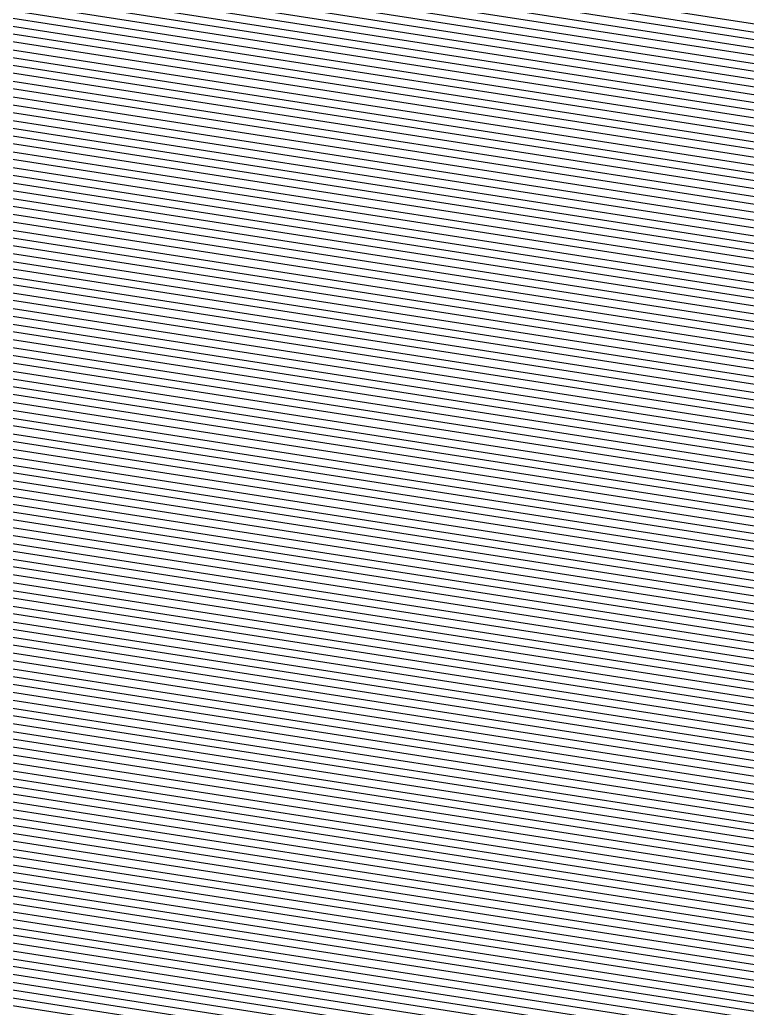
# Model space of a CAD drawing. Extents: x 7084 to 11035, y 13750 to 16729.
# Drawn here: x 8662.1 to 8705.5, y 14000.7 to 14059.8 of the extents above; entities that cross this region are included whole.
import ezdxf

# ---------------------------------------------------------------- set-up
doc = ezdxf.new("R2010")
doc.units = 0
doc.layers.add('Default', color=7, linetype='Continuous')

msp = doc.modelspace()

# ---------------------------------------------------------------- linework, layer by layer
at = {"layer": 'Default'}
for points in [[(10338.195, 16181.029), (10459.167, 16171.476), (10599.239, 15977.213), (10712.625, 15851.915), (10776.294, 15791.407), (10843.147, 15562.114), (10899.84, 15432.088), (10861.639, 15170.948), (10854.552, 14996.005), (10794.066, 14492.833), (10723.2, 14157.13), (10649.98, 14058.406), (10536.594, 13914.196), (10399.705, 13840.949), (10138.661, 13869.611), (10048.897, 14094.201), (9789.054, 13999.637), (9566.211, 13996.452), (9476.447, 13904.252), (9161.284, 13936.098), (8840.023, 13988.109), (8410.255, 14054.986), (8388.996, 14211.017)], [(8114.616, 14379.549), (8437.644, 14251.349), (8462.706, 14067.41), (8823.46, 14011.272), (9202.182, 13949.959), (9466.735, 13923.227), (9572.555, 14031.918), (9759.612, 14034.591), (10065.931, 14146.069), (10171.751, 13881.309), (10390.875, 13857.25), (10505.782, 13918.734), (10639.449, 14088.738), (10700.911, 14171.608), (10784.452, 14567.356), (10835.225, 14989.726), (10843.579, 15195.961), (10875.646, 15415.166), (10808.813, 15568.448), (10752.696, 15760.921), (10699.251, 15811.712), (10565.584, 15959.421), (10448.005, 16122.488), (10346.459, 16130.507)], [(10354.724, 16079.985), (10436.843, 16073.5), (10531.929, 15941.628), (10685.876, 15771.509), (10729.097, 15730.434), (10774.479, 15574.782), (10851.452, 15398.243), (10825.52, 15220.973), (10815.898, 14983.448), (10774.838, 14641.878), (10678.621, 14186.087), (10628.917, 14119.07), (10474.97, 13923.272), (10382.046, 13873.55), (10204.841, 13893.006), (10082.966, 14197.938), (9730.171, 14069.546), (9578.898, 14067.384), (9457.023, 13942.201), (9243.081, 13963.82), (8806.897, 14034.435), (8515.157, 14079.834), (8486.292, 14291.681), (8114.254, 14439.332)], [(10355.475, 16075.392), (10435.829, 16069.046), (10528.869, 15940.011), (10684.66, 15767.854), (10726.951, 15727.662), (10771.357, 15575.358), (10849.253, 15396.705), (10823.878, 15223.247), (10814.141, 14982.877), (10773.964, 14648.653), (10676.595, 14187.403), (10627.96, 14121.827), (10472.169, 13923.685), (10381.243, 13875.032), (10207.849, 13894.07), (10084.514, 14202.653), (9727.494, 14072.723), (9579.475, 14070.608), (9456.14, 13943.926), (9246.799, 13965.08), (8805.392, 14036.541), (8519.925, 14080.963), (8490.715, 14295.347), (8114.221, 14444.766)], [(8397.841, 14218.35), (8419.792, 14057.245), (8837.012, 13992.32), (9168.72, 13938.619), (9474.681, 13907.702), (9567.364, 14002.901), (9783.701, 14005.992), (10051.994, 14103.632), (10144.677, 13871.738), (10398.1, 13843.913), (10530.992, 13915.021), (10648.065, 14063.921), (10719.147, 14159.762), (10792.318, 14506.382), (10851.038, 14994.863), (10858.355, 15175.496), (10895.441, 15429.011), (10836.905, 15563.266), (10772.004, 15785.864), (10710.193, 15844.606), (10593.12, 15973.978)], [(8400.052, 14220.183), (8422.176, 14057.81), (8836.259, 13993.373), (9170.579, 13939.249), (9474.24, 13908.565), (9567.653, 14004.513), (9782.362, 14007.581), (10052.768, 14105.989), (10146.181, 13872.27), (10397.698, 13844.654), (10529.591, 13915.227), (10647.587, 14065.3), (10718.134, 14160.42), (10791.881, 14509.77), (10850.16, 14994.578), (10857.534, 15176.633), (10894.342, 15428.242), (10835.344, 15563.554), (10770.931, 15784.479), (10709.585, 15842.778), (10591.59, 15973.169)], [(8114.361, 14421.668), (8471.919, 14279.764), (8499.66, 14076.163), (8811.791, 14027.592), (9230.997, 13959.725), (9459.893, 13936.595), (9577.024, 14056.905), (9738.869, 14059.218), (10077.933, 14182.613), (10195.064, 13889.55), (10384.654, 13868.734), (10484.074, 13921.931), (10632.029, 14110.108), (10685.207, 14181.809), (10777.679, 14619.86), (10821.608, 14985.303), (10830.855, 15213.583), (10858.6, 15403.243), (10784.623, 15572.911), (10736.069, 15739.441), (10689.828, 15783.387), (10541.872, 15946.885)], [(10715.361, 15860.139), (10781.121, 15797.643), (10850.17, 15560.818), (10904.789, 15435.55), (10865.333, 15165.832), (10858.505, 14997.289), (10796.033, 14477.589), (10727.759, 14154.168), (10652.134, 14052.202), (10542.896, 13913.268), (10401.511, 13837.615), (10131.892, 13867.218), (10045.412, 14083.592), (9795.076, 13992.487), (9564.914, 13989.198), (9478.434, 13900.371), (9152.918, 13933.263), (8843.411, 13983.371), (8399.527, 14052.445)], [(10711.409, 15848.261), (10774.149, 15788.636), (10840.026, 15562.69), (10897.641, 15430.55), (10859.997, 15173.222), (10852.795, 14995.434), (10793.192, 14499.608), (10721.174, 14158.446), (10649.023, 14061.164), (10533.793, 13914.608), (10398.902, 13842.431), (10141.669, 13870.674), (10050.445, 14098.916), (9786.377, 14002.814), (9566.788, 13999.676), (9475.564, 13905.977), (9165.002, 13937.358), (8838.518, 13990.214), (8415.024, 14056.115), (8393.418, 14214.683)], [(10708.674, 15840.037), (10769.322, 15782.4), (10833.003, 15563.985), (10892.692, 15427.088), (10856.303, 15178.338), (10848.842, 14994.15), (10791.226, 14514.851), (10716.614, 14161.408), (10646.869, 14067.368), (10527.491, 13915.537), (10397.096, 13845.765), (10148.437, 13873.067), (10053.93, 14109.526), (9780.355, 14009.964), (9568.085, 14006.931), (9473.578, 13909.858), (9173.368, 13940.194), (8835.13, 13994.952), (8425.752, 14058.657), (8403.369, 14222.933), (8114.872, 14337.429)], [(10708.066, 15838.21), (10768.249, 15781.014), (10831.442, 15564.273), (10891.592, 15426.319), (10855.482, 15179.475), (10847.963, 14993.864), (10790.789, 14518.238), (10715.601, 14162.066), (10646.39, 14068.747), (10526.09, 13915.743), (10396.695, 13846.506), (10149.941, 13873.599), (10054.704, 14111.883), (9779.017, 14011.553), (9568.374, 14008.543), (9473.136, 13910.721), (9175.227, 13940.824), (8834.377, 13996.005), (8428.136, 14059.221), (8405.58, 14224.766), (8114.856, 14340.146)], [(8373.301, 14046.233), (8851.693, 13971.789), (9132.469, 13926.333), (9483.29, 13890.884), (9561.742, 13971.465), (9809.797, 13975.01), (10036.895, 14057.657), (10115.347, 13861.369), (10405.926, 13829.465), (10558.302, 13910.999), (10657.4, 14037.036), (10738.904, 14146.929), (10800.84, 14440.328), (10868.169, 15000.428), (10874.362, 15153.326), (10916.886, 15444.011), (10867.337, 15557.651), (10792.921, 15812.887)], [(8375.686, 14046.797), (8850.94, 13972.842), (9134.328, 13926.963), (9482.848, 13891.746), (9562.03, 13973.077), (9808.458, 13976.599), (10037.67, 14060.015), (10116.852, 13861.901), (10405.525, 13830.206), (10556.902, 13911.205), (10656.921, 14038.415), (10737.891, 14147.587), (10800.403, 14443.715), (10867.29, 15000.143), (10873.542, 15154.463), (10915.786, 15443.242), (10865.777, 15557.939), (10791.848, 15811.501)], [(10791.312, 15810.808), (10864.996, 15558.083), (10915.236, 15442.857), (10873.131, 15155.031), (10866.851, 15000), (10800.184, 14445.409), (10737.384, 14147.916), (10656.682, 14039.104), (10556.202, 13911.308), (10405.324, 13830.576), (10117.604, 13862.167), (10038.057, 14061.194), (9807.789, 13977.393), (9562.174, 13973.883), (9482.627, 13892.177), (9135.258, 13927.278), (8850.564, 13973.368), (8376.878, 14047.08)], [(10790.776, 15810.115), (10864.216, 15558.227), (10914.687, 15442.472), (10872.721, 15155.6), (10866.412, 14999.857), (10799.966, 14447.103), (10736.877, 14148.245), (10656.443, 14039.794), (10555.501, 13911.411), (10405.123, 13830.947), (10118.356, 13862.433), (10038.444, 14062.373), (9807.12, 13978.188), (9562.319, 13974.689), (9482.407, 13892.609), (9136.187, 13927.593), (8850.187, 13973.895), (8378.07, 14047.362)], [(8379.262, 14047.645), (8849.811, 13974.421), (9137.117, 13927.908), (9482.186, 13893.04), (9562.463, 13975.495), (9806.451, 13978.982), (10038.831, 14063.552), (10119.108, 13862.699), (10404.923, 13831.317), (10554.801, 13911.514), (10656.203, 14040.483), (10736.371, 14148.574), (10799.747, 14448.797), (10865.973, 14999.715), (10872.31, 15156.168), (10914.137, 15442.088), (10863.436, 15558.371), (10790.239, 15809.422)], [(8380.454, 14047.927), (8849.434, 13974.948), (9138.046, 13928.223), (9481.965, 13893.471), (9562.607, 13976.301), (9805.782, 13979.776), (10039.218, 14064.73), (10119.86, 13862.965), (10404.722, 13831.688), (10554.101, 13911.617), (10655.964, 14041.172), (10735.864, 14148.903), (10799.529, 14450.49), (10865.533, 14999.572), (10871.9, 15156.737), (10913.587, 15441.703), (10862.655, 15558.515), (10789.703, 15808.729)], [(10788.63, 15807.344), (10861.095, 15558.803), (10912.487, 15440.934), (10871.079, 15157.874), (10864.655, 14999.287), (10799.092, 14453.878), (10734.851, 14149.562), (10655.485, 14042.551), (10552.7, 13911.824), (10404.321, 13832.429), (10121.364, 13863.496), (10039.992, 14067.088), (9804.444, 13981.365), (9562.895, 13977.913), (9481.524, 13894.334), (9139.905, 13928.853), (8848.681, 13976.001), (8382.838, 14048.492)], [(8384.03, 14048.774), (8848.305, 13976.527), (9140.835, 13929.168), (9481.303, 13894.765), (9563.039, 13978.719), (9803.774, 13982.16), (10040.38, 14068.267), (10122.116, 13863.762), (10404.12, 13832.799), (10552, 13911.927), (10655.246, 14043.24), (10734.345, 14149.891), (10798.873, 14455.571), (10864.216, 14999.144), (10870.668, 15158.442), (10911.937, 15440.549), (10860.314, 15558.947), (10788.094, 15806.651)], [(8386.414, 14049.339), (8847.552, 13977.58), (9142.694, 13929.798), (9480.862, 13895.627), (9563.328, 13980.331), (9802.436, 13983.748), (10041.154, 14070.625), (10123.62, 13864.294), (10403.719, 13833.54), (10550.599, 13912.133), (10654.767, 14044.619), (10733.331, 14150.549), (10798.436, 14458.959), (10863.337, 14998.858), (10869.848, 15159.579), (10910.838, 15439.78), (10858.754, 15559.235), (10787.021, 15805.265)], [(10786.485, 15804.572), (10857.973, 15559.379), (10910.288, 15439.396), (10869.437, 15160.148), (10862.898, 14998.716), (10798.218, 14460.652), (10732.825, 14150.878), (10654.528, 14045.308), (10549.899, 13912.236), (10403.518, 13833.911), (10124.372, 13864.56), (10041.541, 14071.803), (9801.767, 13984.543), (9563.472, 13981.137), (9480.641, 13896.058), (9143.623, 13930.113), (8847.176, 13978.106), (8387.606, 14049.621)], [(10785.949, 15803.879), (10857.193, 15559.523), (10909.738, 15439.011), (10869.027, 15160.716), (10862.459, 14998.573), (10797.999, 14462.346), (10732.318, 14151.207), (10654.288, 14045.998), (10549.199, 13912.339), (10403.317, 13834.281), (10125.124, 13864.826), (10041.928, 14072.982), (9801.098, 13985.337), (9563.616, 13981.943), (9480.42, 13896.49), (9144.553, 13930.428), (8846.799, 13978.633), (8388.798, 14049.903)], [(8389.99, 14050.186), (8846.423, 13979.159), (9145.482, 13930.743), (9480.199, 13896.921), (9563.76, 13982.75), (9800.429, 13986.132), (10042.315, 14074.161), (10125.876, 13865.091), (10403.116, 13834.651), (10548.499, 13912.442), (10654.049, 14046.687), (10731.812, 14151.536), (10797.781, 14464.04), (10862.019, 14998.43), (10868.616, 15161.285), (10909.188, 15438.626), (10856.413, 15559.667), (10785.412, 15803.186)], [(10784.339, 15801.801), (10854.852, 15559.955), (10908.088, 15437.857), (10867.795, 15162.421), (10861.141, 14998.145), (10797.344, 14467.427), (10730.798, 14152.194), (10653.57, 14048.066), (10547.098, 13912.649), (10402.715, 13835.392), (10127.38, 13865.623), (10043.09, 14076.519), (9799.091, 13987.721), (9564.049, 13984.362), (9479.758, 13897.783), (9147.341, 13931.373), (8845.67, 13980.212), (8392.375, 14050.751)], [(10781.658, 15798.336), (10850.95, 15560.674), (10905.339, 15435.934), (10865.743, 15165.264), (10858.945, 14997.432), (10796.251, 14475.896), (10728.266, 14153.839), (10652.374, 14051.513), (10543.597, 13913.164), (10401.712, 13837.245), (10131.14, 13866.952), (10045.025, 14082.413), (9795.745, 13991.693), (9564.769, 13988.392), (9478.654, 13899.94), (9151.989, 13932.948), (8843.788, 13982.844), (8398.335, 14052.162)], [(10780.585, 15796.95), (10849.39, 15560.962), (10904.239, 15435.165), (10864.922, 15166.401), (10858.066, 14997.146), (10795.814, 14479.283), (10727.252, 14154.497), (10651.895, 14052.891), (10542.196, 13913.371), (10401.31, 13837.986), (10132.644, 13867.484), (10045.8, 14084.77), (9794.407, 13993.281), (9565.058, 13990.004), (9478.213, 13900.802), (9153.848, 13933.578), (8843.035, 13983.897), (8400.719, 14052.727)], [(10779.512, 15795.565), (10847.829, 15561.25), (10903.139, 15434.396), (10864.101, 15167.538), (10857.188, 14996.861), (10795.377, 14482.671), (10726.239, 14155.156), (10651.416, 14054.27), (10540.796, 13913.577), (10400.909, 13838.727), (10134.149, 13868.016), (10046.574, 14087.128), (9793.068, 13994.87), (9565.346, 13991.616), (9477.771, 13901.665), (9155.707, 13934.208), (8842.282, 13984.95), (8403.103, 14053.292), (8382.362, 14205.517)], [(10778.976, 15794.872), (10847.049, 15561.394), (10902.59, 15434.011), (10863.691, 15168.106), (10856.748, 14996.718), (10795.159, 14484.364), (10725.733, 14155.485), (10651.177, 14054.959), (10540.095, 13913.68), (10400.708, 13839.097), (10134.901, 13868.282), (10046.961, 14088.307), (9792.399, 13995.665), (9565.49, 13992.422), (9477.551, 13902.096), (9156.636, 13934.523), (8841.906, 13985.476), (8404.295, 14053.574), (8383.467, 14206.434)], [(10778.44, 15794.179), (10846.269, 15561.538), (10902.04, 15433.627), (10863.28, 15168.675), (10856.309, 14996.575), (10794.94, 14486.058), (10725.226, 14155.814), (10650.938, 14055.649), (10539.395, 13913.783), (10400.508, 13839.467), (10135.653, 13868.548), (10047.348, 14089.486), (9791.73, 13996.459), (9565.634, 13993.228), (9477.33, 13902.527), (9157.566, 13934.838), (8841.529, 13986.003), (8405.487, 14053.856), (8384.573, 14207.35)], [(8385.679, 14208.267), (8406.679, 14054.139), (8841.153, 13986.529), (9158.496, 13935.153), (9477.109, 13902.958), (9565.779, 13994.034), (9791.061, 13997.254), (10047.735, 14090.665), (10136.405, 13868.813), (10400.307, 13839.838), (10538.695, 13913.886), (10650.698, 14056.338), (10724.72, 14156.143), (10794.722, 14487.752), (10855.87, 14996.433), (10862.87, 15169.243), (10901.49, 15433.242), (10845.488, 15561.682), (10777.903, 15793.486)], [(8387.89, 14210.1), (8409.063, 14054.704), (8840.4, 13987.582), (9160.355, 13935.783), (9476.668, 13903.821), (9566.067, 13995.646), (9789.723, 13998.842), (10048.51, 14093.022), (10137.909, 13869.345), (10399.906, 13840.579), (10537.294, 13914.093), (10650.219, 14057.717), (10723.706, 14156.801), (10794.285, 14491.139), (10854.991, 14996.147), (10862.049, 15170.38), (10900.39, 15432.473), (10843.928, 15561.97), (10776.831, 15792.1)], [(10775.758, 15790.715), (10842.367, 15562.258), (10899.29, 15431.704), (10861.228, 15171.517), (10854.113, 14995.862), (10793.848, 14494.526), (10722.693, 14157.459), (10649.741, 14059.096), (10535.894, 13914.299), (10399.504, 13841.32), (10139.413, 13869.877), (10049.284, 14095.38), (9788.385, 14000.431), (9566.355, 13997.258), (9476.226, 13904.683), (9162.214, 13936.413), (8839.647, 13988.635), (8411.448, 14055.268), (8390.101, 14211.934)], [(8392.313, 14213.767), (8413.832, 14055.833), (8838.894, 13989.688), (9164.073, 13937.043), (9475.785, 13905.546), (9566.644, 13998.87), (9787.046, 14002.02), (10050.058, 14097.737), (10140.917, 13870.409), (10399.103, 13842.061), (10534.493, 13914.505), (10649.262, 14060.474), (10721.68, 14158.117), (10793.411, 14497.914), (10853.234, 14995.577), (10860.407, 15172.654), (10898.191, 15430.934), (10840.806, 15562.546), (10774.685, 15789.329)], [(10773.613, 15787.943), (10839.246, 15562.834), (10897.091, 15430.165), (10859.586, 15173.791), (10852.356, 14995.291), (10792.974, 14501.301), (10720.667, 14158.775), (10648.783, 14061.853), (10533.093, 13914.712), (10398.702, 13842.802), (10142.421, 13870.94), (10050.833, 14100.095), (9785.708, 14003.609), (9566.932, 14000.482), (9475.344, 13906.408), (9165.932, 13937.673), (8838.141, 13990.741), (8416.216, 14056.398), (8394.524, 14215.6)], [(8395.629, 14216.517), (8417.408, 14056.68), (8837.765, 13991.267), (9166.861, 13937.988), (9475.123, 13906.84), (9567.076, 14001.288), (9785.039, 14004.403), (10051.22, 14101.274), (10143.173, 13871.206), (10398.501, 13843.172), (10532.392, 13914.815), (10648.544, 14062.542), (10720.16, 14159.104), (10792.755, 14502.995), (10851.917, 14995.148), (10859.176, 15174.359), (10896.541, 15429.781), (10838.465, 15562.978), (10773.076, 15787.25)], [(8396.735, 14217.433), (8418.6, 14056.962), (8837.388, 13991.794), (9167.791, 13938.303), (9474.902, 13907.271), (9567.22, 14002.094), (9784.37, 14005.198), (10051.607, 14102.453), (10143.925, 13871.472), (10398.3, 13843.543), (10531.692, 13914.918), (10648.305, 14063.232), (10719.654, 14159.433), (10792.537, 14504.689), (10851.477, 14995.006), (10858.766, 15174.928), (10895.991, 15429.396), (10837.685, 15563.122), (10772.54, 15786.557)], [(10771.467, 15785.172), (10836.124, 15563.41), (10894.891, 15428.627), (10857.945, 15176.064), (10850.599, 14994.72), (10792.1, 14508.076), (10718.641, 14160.091), (10647.826, 14064.611), (10530.292, 13915.124), (10397.899, 13844.283), (10145.429, 13872.004), (10052.381, 14104.81), (9783.032, 14006.787), (9567.509, 14003.707), (9474.461, 13908.133), (9169.65, 13938.934), (8836.636, 13992.847), (8420.984, 14057.527), (8398.946, 14219.267)], [(8401.158, 14221.1), (8423.368, 14058.092), (8835.883, 13993.899), (9171.509, 13939.564), (9474.019, 13908.996), (9567.797, 14005.319), (9781.693, 14008.375), (10053.155, 14107.168), (10146.933, 13872.535), (10397.498, 13845.024), (10528.891, 13915.33), (10647.347, 14065.989), (10717.628, 14160.749), (10791.663, 14511.463), (10849.72, 14994.435), (10857.124, 15177.201), (10893.792, 15427.858), (10834.564, 15563.697), (10770.395, 15783.786)], [(10769.858, 15783.093), (10833.783, 15563.841), (10893.242, 15427.473), (10856.713, 15177.77), (10849.281, 14994.292), (10791.444, 14513.157), (10717.121, 14161.078), (10647.108, 14066.679), (10528.191, 13915.434), (10397.297, 13845.395), (10147.685, 13872.801), (10053.543, 14108.347), (9781.024, 14009.17), (9567.941, 14006.125), (9473.798, 13909.427), (9172.438, 13939.879), (8835.506, 13994.426), (8424.56, 14058.374), (8402.263, 14222.016), (8114.88, 14336.07)], [(10768.786, 15781.707), (10832.223, 15564.129), (10892.142, 15426.704), (10855.892, 15178.907), (10848.403, 14994.007), (10791.007, 14516.545), (10716.108, 14161.737), (10646.629, 14068.057), (10526.79, 13915.64), (10396.896, 13846.136), (10149.189, 13873.333), (10054.317, 14110.705), (9779.686, 14010.759), (9568.23, 14007.737), (9473.357, 13910.29), (9174.297, 13940.509), (8834.753, 13995.479), (8426.944, 14058.939), (8404.475, 14223.85), (8114.864, 14338.788)], [(10767.713, 15780.321), (10830.662, 15564.417), (10891.042, 15425.934), (10855.072, 15180.044), (10847.524, 14993.722), (10790.57, 14519.932), (10715.095, 14162.395), (10646.15, 14069.436), (10525.39, 13915.846), (10396.494, 13846.877), (10150.693, 13873.865), (10055.091, 14113.062), (9778.348, 14012.347), (9568.518, 14009.349), (9472.916, 13911.152), (9176.156, 13941.139), (8834.001, 13996.532), (8429.329, 14059.504), (8406.686, 14225.683), (8114.847, 14341.505)], [(8114.839, 14342.864), (8407.792, 14226.6), (8430.521, 14059.786), (8833.624, 13997.058), (9177.086, 13941.454), (9472.695, 13911.583), (9568.662, 14010.155), (9777.679, 14013.142), (10055.478, 14114.241), (10151.446, 13874.131), (10396.294, 13847.247), (10524.689, 13915.949), (10645.911, 14070.125), (10714.588, 14162.724), (10790.352, 14521.626), (10847.085, 14993.579), (10854.661, 15180.612), (10890.493, 15425.55), (10829.882, 15564.561), (10767.177, 15779.628)], [(8114.32, 14428.462), (8477.447, 14284.348), (8505.621, 14077.575), (8809.909, 14030.224), (9235.644, 13961.3), (9458.789, 13938.752), (9577.745, 14060.935), (9735.524, 14063.19), (10079.869, 14188.507), (10198.824, 13890.88), (10383.651, 13870.586), (10480.573, 13922.447), (10630.832, 14113.555), (10682.674, 14183.454), (10776.586, 14628.329), (10819.412, 14984.589), (10828.803, 15216.425), (10855.851, 15401.32), (10780.721, 15573.63), (10733.387, 15735.977), (10688.308, 15778.818)], [(8114.823, 14345.581), (8410.003, 14228.433), (8432.905, 14060.351), (8832.871, 13998.111), (9178.945, 13942.084), (9472.253, 13912.446), (9568.95, 14011.767), (9776.34, 14014.731), (10056.253, 14116.599), (10152.95, 13874.662), (10395.892, 13847.988), (10523.289, 13916.155), (10645.432, 14071.504), (10713.575, 14163.382), (10789.915, 14525.013), (10846.206, 14993.293), (10853.84, 15181.749), (10889.393, 15424.781), (10828.321, 15564.849), (10766.104, 15778.243)], [(10765.568, 15777.55), (10827.541, 15564.993), (10888.843, 15424.396), (10853.43, 15182.318), (10845.767, 14993.151), (10789.696, 14526.707), (10713.068, 14163.711), (10645.193, 14072.193), (10522.589, 13916.259), (10395.692, 13848.359), (10153.702, 13874.928), (10056.64, 14117.777), (9775.671, 14015.525), (9569.095, 14012.573), (9472.033, 13912.877), (9179.874, 13942.399), (8832.495, 13998.637), (8434.097, 14060.633), (8411.108, 14229.35)], [(8114.806, 14348.298), (8412.214, 14230.266), (8435.289, 14060.916), (8832.118, 13999.164), (9180.804, 13942.714), (9471.812, 13913.308), (9569.239, 14013.379), (9775.002, 14016.32), (10057.027, 14118.956), (10154.454, 13875.194), (10395.491, 13848.729), (10521.888, 13916.362), (10644.954, 14072.883), (10712.562, 14164.04), (10789.478, 14528.4), (10845.328, 14993.008), (10853.019, 15182.886), (10888.293, 15424.011), (10826.76, 15565.137), (10765.031, 15776.857)], [(8114.798, 14349.657), (8413.32, 14231.183), (8436.481, 14061.198), (8831.742, 13999.69), (9181.733, 13943.029), (9471.591, 13913.739), (9569.383, 14014.185), (9774.333, 14017.114), (10057.414, 14120.135), (10155.206, 13875.46), (10395.29, 13849.099), (10521.188, 13916.465), (10644.714, 14073.572), (10712.055, 14164.369), (10789.259, 14530.094), (10844.888, 14992.865), (10852.609, 15183.454), (10887.743, 15423.627), (10825.98, 15565.281), (10764.495, 15776.164)], [(10763.959, 15775.471), (10825.2, 15565.425), (10887.193, 15423.242), (10852.198, 15184.023), (10844.449, 14992.723), (10789.041, 14531.788), (10711.549, 14164.698), (10644.475, 14074.262), (10520.488, 13916.568), (10395.09, 13849.47), (10155.958, 13875.726), (10057.801, 14121.314), (9773.664, 14017.908), (9569.527, 14014.991), (9471.37, 13914.171), (9182.663, 13943.344), (8831.366, 14000.217), (8437.673, 14061.48), (8414.425, 14232.099), (8114.79, 14351.016)], [(8114.287, 14433.897), (8481.87, 14288.014), (8510.389, 14078.704), (8808.403, 14032.33), (9239.363, 13962.56), (9457.906, 13940.477), (9578.321, 14064.16), (9732.847, 14066.368), (10081.417, 14193.222), (10201.832, 13891.943), (10382.848, 13872.068), (10477.771, 13922.86), (10629.875, 14116.312), (10680.648, 14184.77), (10775.712, 14635.104), (10817.655, 14984.018), (10827.161, 15218.699), (10853.651, 15399.781), (10777.6, 15574.206), (10731.242, 15733.205), (10687.092, 15775.163)], [(10686.788, 15774.25), (10730.706, 15732.513), (10776.82, 15574.35), (10853.102, 15399.397), (10826.751, 15219.268), (10817.216, 14983.876), (10775.494, 14636.797), (10680.141, 14185.1), (10629.635, 14117.002), (10477.071, 13922.963), (10382.648, 13872.439), (10202.584, 13892.209), (10081.804, 14194.401), (9732.178, 14067.162), (9578.466, 14064.966), (9457.686, 13940.908), (9240.292, 13962.875), (8808.027, 14032.856), (8511.581, 14078.987), (8482.975, 14288.931), (8114.278, 14435.255)], [(10763.422, 15774.778), (10824.419, 15565.569), (10886.643, 15422.858), (10851.788, 15184.591), (10844.01, 14992.58), (10788.822, 14533.482), (10711.042, 14165.027), (10644.236, 14074.951), (10519.788, 13916.671), (10394.889, 13849.84), (10156.71, 13875.992), (10058.188, 14122.493), (9772.995, 14018.703), (9569.671, 14015.797), (9471.15, 13914.602), (9183.592, 13943.659), (8830.989, 14000.743), (8438.865, 14061.763), (8415.531, 14233.016), (8114.781, 14352.375)], [(8114.773, 14353.733), (8416.637, 14233.933), (8440.057, 14062.045), (8830.613, 14001.27), (9184.522, 13943.974), (9470.929, 13915.033), (9569.815, 14016.603), (9772.326, 14019.497), (10058.576, 14123.672), (10157.462, 13876.257), (10394.688, 13850.211), (10519.087, 13916.774), (10643.996, 14075.64), (10710.535, 14165.356), (10788.604, 14535.175), (10843.571, 14992.437), (10851.378, 15185.16), (10886.094, 15422.473), (10823.639, 15565.713), (10762.886, 15774.085)], [(8114.27, 14436.614), (8484.081, 14289.847), (8512.773, 14079.269), (8807.65, 14033.382), (9241.222, 13963.19), (9457.465, 13941.339), (9578.61, 14065.772), (9731.509, 14067.957), (10082.192, 14195.58), (10203.336, 13892.475), (10382.447, 13872.809), (10476.371, 13923.066), (10629.396, 14117.691), (10679.634, 14185.429), (10775.275, 14638.491), (10816.776, 14983.733), (10826.34, 15219.836), (10852.552, 15399.012), (10776.039, 15574.494), (10730.169, 15731.82), (10686.484, 15773.336)], [(8114.757, 14356.451), (8418.848, 14235.766), (8442.441, 14062.61), (8829.86, 14002.323), (9186.381, 13944.604), (9470.488, 13915.896), (9570.104, 14018.215), (9770.987, 14021.086), (10059.35, 14126.029), (10158.966, 13876.789), (10394.287, 13850.952), (10517.687, 13916.981), (10643.518, 14077.019), (10709.522, 14166.014), (10788.167, 14538.563), (10842.692, 14992.152), (10850.557, 15186.297), (10884.994, 15421.704), (10822.078, 15566.001), (10761.813, 15772.7)], [(10686.18, 15772.422), (10729.633, 15731.127), (10775.259, 15574.638), (10852.002, 15398.628), (10825.93, 15220.404), (10816.337, 14983.59), (10775.057, 14640.185), (10679.128, 14185.758), (10629.157, 14118.381), (10475.671, 13923.169), (10382.246, 13873.18), (10204.088, 13892.741), (10082.579, 14196.759), (9730.84, 14068.751), (9578.754, 14066.578), (9457.244, 13941.77), (9242.151, 13963.505), (8807.274, 14033.909), (8513.965, 14079.551), (8485.186, 14290.764), (8114.262, 14437.973)], [(10760.741, 15771.314), (10820.518, 15566.289), (10883.894, 15420.935), (10849.736, 15187.434), (10841.814, 14991.867), (10787.73, 14541.95), (10708.509, 14166.672), (10643.039, 14078.398), (10516.286, 13917.187), (10393.885, 13851.693), (10160.47, 13877.321), (10060.124, 14128.387), (9769.649, 14022.675), (9570.392, 14019.827), (9470.046, 13916.758), (9188.24, 13945.234), (8829.107, 14003.375), (8444.825, 14063.174), (8421.059, 14237.599), (8114.74, 14359.168)], [(8114.245, 14440.69), (8487.398, 14292.597), (8516.349, 14080.116), (8806.521, 14034.962), (9244.01, 13964.135), (9456.803, 13942.633), (9579.042, 14068.19), (9729.502, 14070.34), (10083.353, 14199.116), (10205.593, 13893.272), (10381.845, 13873.92), (10474.27, 13923.375), (10628.678, 14119.759), (10678.115, 14186.416), (10774.62, 14643.572), (10815.459, 14983.305), (10825.109, 15221.541), (10850.902, 15397.858), (10773.698, 15574.926), (10728.56, 15729.741), (10685.572, 15770.595)], [(10760.204, 15770.621), (10819.737, 15566.433), (10883.344, 15420.55), (10849.325, 15188.002), (10841.374, 14991.724), (10787.511, 14543.644), (10708.003, 14167.001), (10642.8, 14079.087), (10515.586, 13917.29), (10393.685, 13852.063), (10161.222, 13877.587), (10060.511, 14129.566), (9768.98, 14023.469), (9570.536, 14020.633), (9469.825, 13917.189), (9189.169, 13945.549), (8828.73, 14003.902), (8446.017, 14063.457), (8422.165, 14238.516), (8114.732, 14360.527)], [(8114.237, 14442.049), (8488.503, 14293.514), (8517.541, 14080.399), (8806.145, 14035.488), (9244.94, 13964.45), (9456.582, 13943.064), (9579.186, 14068.996), (9728.833, 14071.134), (10083.74, 14200.295), (10206.345, 13893.538), (10381.644, 13874.291), (10473.57, 13923.478), (10628.439, 14120.449), (10677.608, 14186.745), (10774.401, 14645.266), (10815.019, 14983.162), (10824.699, 15222.11), (10850.352, 15397.474), (10772.918, 15575.07), (10728.024, 15729.048), (10685.268, 15769.681)], [(8114.715, 14363.244), (8424.376, 14240.349), (8448.402, 14064.022), (8827.978, 14004.955), (9191.028, 13946.179), (9469.384, 13918.052), (9570.825, 14022.245), (9767.642, 14025.058), (10061.286, 14131.923), (10162.726, 13878.118), (10393.283, 13852.804), (10514.185, 13917.496), (10642.321, 14080.466), (10706.989, 14167.66), (10787.074, 14547.031), (10840.496, 14991.438), (10848.504, 15189.139), (10882.245, 15419.781), (10818.177, 15566.721), (10759.132, 15769.235)], [(10684.964, 15768.767), (10727.488, 15728.355), (10772.138, 15575.214), (10849.802, 15397.089), (10824.288, 15222.678), (10814.58, 14983.02), (10774.183, 14646.96), (10677.101, 14187.074), (10628.199, 14121.138), (10472.87, 13923.581), (10381.444, 13874.661), (10207.097, 13893.804), (10084.127, 14201.474), (9728.163, 14071.929), (9579.331, 14069.802), (9456.361, 13943.495), (9245.869, 13964.765), (8805.768, 14036.015), (8518.733, 14080.681), (8489.609, 14294.431), (8114.229, 14443.408)], [(10758.595, 15768.542), (10817.396, 15566.865), (10881.695, 15419.396), (10848.094, 15189.708), (10840.057, 14991.296), (10786.856, 14548.725), (10706.483, 14167.989), (10642.082, 14081.155), (10513.485, 13917.599), (10393.083, 13853.175), (10163.478, 13878.384), (10061.673, 14133.102), (9766.973, 14025.853), (9570.969, 14023.052), (9469.163, 13918.483), (9191.958, 13946.494), (8827.601, 14005.481), (8449.594, 14064.304), (8425.482, 14241.266), (8114.707, 14364.603)], [(8114.212, 14446.125), (8491.82, 14296.264), (8521.118, 14081.246), (8805.015, 14037.068), (9247.728, 13965.395), (9455.92, 13944.358), (9579.619, 14071.414), (9726.825, 14073.518), (10084.902, 14203.832), (10208.601, 13894.336), (10381.042, 13875.402), (10471.469, 13923.788), (10627.721, 14122.517), (10676.088, 14187.732), (10773.746, 14650.347), (10813.702, 14982.734), (10823.467, 15223.815), (10848.703, 15396.32), (10770.577, 15575.502), (10726.415, 15726.969), (10684.356, 15766.94)], [(10684.052, 15766.026), (10725.879, 15726.277), (10769.797, 15575.646), (10848.153, 15395.935), (10823.057, 15224.384), (10813.262, 14982.591), (10773.527, 14652.041), (10675.582, 14188.061), (10627.481, 14123.206), (10470.769, 13923.891), (10380.842, 13875.773), (10209.353, 13894.602), (10085.289, 14205.011), (9726.156, 14074.312), (9579.763, 14072.22), (9455.699, 13944.789), (9248.658, 13965.71), (8804.639, 14037.594), (8522.31, 14081.528), (8492.926, 14297.18), (8114.204, 14447.484)], [(10756.986, 15766.464), (10815.055, 15567.296), (10880.045, 15418.242), (10846.863, 15191.413), (10838.739, 14990.868), (10786.2, 14553.806), (10704.963, 14168.976), (10641.364, 14083.223), (10511.384, 13917.909), (10392.481, 13854.286), (10165.734, 13879.182), (10062.834, 14136.639), (9764.965, 14028.236), (9571.401, 14025.47), (9468.501, 13919.777), (9194.746, 13947.439), (8826.472, 14007.06), (8453.17, 14065.151), (8428.799, 14244.016), (8114.682, 14368.679)], [(8114.674, 14370.038), (8429.904, 14244.932), (8454.362, 14065.433), (8826.095, 14007.587), (9195.676, 13947.754), (9468.28, 13920.208), (9571.545, 14026.276), (9764.296, 14029.03), (10063.221, 14137.818), (10166.486, 13879.448), (10392.28, 13854.656), (10510.684, 13918.012), (10641.124, 14083.913), (10704.457, 14169.305), (10785.982, 14555.5), (10838.3, 14990.725), (10846.452, 15191.981), (10879.495, 15417.858), (10814.275, 15567.44), (10756.45, 15765.771)], [(8114.196, 14448.842), (8494.032, 14298.097), (8523.502, 14081.81), (8804.262, 14038.12), (9249.587, 13966.025), (9455.478, 13945.22), (9579.907, 14073.026), (9725.487, 14075.106), (10085.676, 14206.189), (10210.105, 13894.867), (10380.641, 13876.143), (10470.069, 13923.994), (10627.242, 14123.895), (10675.075, 14188.39), (10773.309, 14653.734), (10812.823, 14982.449), (10822.646, 15224.952), (10847.603, 15395.551), (10769.016, 15575.79), (10725.342, 15725.584), (10683.748, 15765.113)], [(8114.666, 14371.396), (8431.01, 14245.849), (8455.554, 14065.716), (8825.719, 14008.113), (9196.605, 13948.069), (9468.06, 13920.639), (9571.69, 14027.082), (9763.627, 14029.825), (10063.608, 14138.996), (10167.238, 13879.714), (10392.079, 13855.027), (10509.984, 13918.115), (10640.885, 14084.602), (10703.95, 14169.634), (10785.763, 14557.193), (10837.86, 14990.582), (10846.042, 15192.55), (10878.945, 15417.473), (10813.495, 15567.584), (10755.914, 15765.078)], [(10755.377, 15764.385), (10812.715, 15567.728), (10878.395, 15417.089), (10845.631, 15193.118), (10837.421, 14990.44), (10785.545, 14558.887), (10703.443, 14169.963), (10640.645, 14085.291), (10509.284, 13918.218), (10391.879, 13855.397), (10167.99, 13879.979), (10063.996, 14140.175), (9762.958, 14030.619), (9571.834, 14027.888), (9467.839, 13921.071), (9197.535, 13948.384), (8825.343, 14008.64), (8456.746, 14065.998), (8432.116, 14246.766), (8114.658, 14372.755)], [(10683.444, 15764.199), (10724.806, 15724.891), (10768.236, 15575.934), (10847.053, 15395.166), (10822.236, 15225.521), (10812.384, 14982.306), (10773.09, 14655.428), (10674.569, 14188.719), (10627.003, 14124.585), (10469.368, 13924.097), (10380.44, 13876.514), (10210.857, 13895.133), (10086.063, 14207.368), (9724.818, 14075.901), (9580.051, 14073.832), (9455.258, 13945.651), (9250.517, 13966.34), (8803.886, 14038.647), (8524.694, 14082.093), (8495.137, 14299.014), (8114.188, 14450.201)], [(10754.841, 15763.692), (10811.934, 15567.872), (10877.846, 15416.704), (10845.221, 15193.687), (10836.982, 14990.297), (10785.326, 14560.581), (10702.937, 14170.292), (10640.406, 14085.981), (10508.583, 13918.321), (10391.678, 13855.768), (10168.743, 13880.245), (10064.383, 14141.354), (9762.289, 14031.414), (9571.978, 14028.694), (9467.618, 13921.502), (9198.464, 13948.699), (8824.966, 14009.166), (8457.938, 14066.28), (8433.221, 14247.682), (8114.649, 14374.114)], [(10683.14, 15763.285), (10724.27, 15724.198), (10767.456, 15576.078), (10846.503, 15394.782), (10821.826, 15226.089), (10811.945, 14982.163), (10772.872, 14657.122), (10674.062, 14189.048), (10626.763, 14125.274), (10468.668, 13924.2), (10380.24, 13876.884), (10211.609, 13895.399), (10086.45, 14208.547), (9724.149, 14076.695), (9580.196, 14074.638), (9455.037, 13946.083), (9251.446, 13966.655), (8803.51, 14039.173), (8525.886, 14082.375), (8496.243, 14299.93), (8114.179, 14451.56)], [(8114.641, 14375.473), (8434.327, 14248.599), (8459.13, 14066.563), (8824.59, 14009.693), (9199.394, 13949.014), (9467.397, 13921.933), (9572.122, 14029.5), (9761.62, 14032.208), (10064.77, 14142.533), (10169.495, 13880.511), (10391.477, 13856.138), (10507.883, 13918.425), (10640.167, 14086.67), (10702.43, 14170.621), (10785.108, 14562.274), (10836.543, 14990.154), (10844.81, 15194.255), (10877.296, 15416.319), (10811.154, 15568.016), (10754.305, 15762.999)], [(8114.171, 14452.919), (8497.349, 14300.847), (8527.078, 14082.657), (8803.133, 14039.7), (9252.376, 13966.97), (9454.816, 13946.514), (9580.34, 14075.444), (9723.48, 14077.49), (10086.837, 14209.726), (10212.361, 13895.665), (10380.039, 13877.255), (10467.968, 13924.303), (10626.524, 14125.964), (10673.555, 14189.377), (10772.653, 14658.815), (10811.505, 14982.021), (10821.415, 15226.658), (10845.953, 15394.397), (10766.675, 15576.222), (10723.733, 15723.505), (10682.836, 15762.372)], [(10753.768, 15762.306), (10810.374, 15568.16), (10876.746, 15415.935), (10844.4, 15194.824), (10836.103, 14990.012), (10784.889, 14563.968), (10701.924, 14170.95), (10639.927, 14087.359), (10507.183, 13918.528), (10391.277, 13856.509), (10170.247, 13880.777), (10065.157, 14143.712), (9760.951, 14033.002), (9572.266, 14030.306), (9467.177, 13922.364), (9200.323, 13949.329), (8824.213, 14010.219), (8460.322, 14066.845), (8435.433, 14249.516), (8114.633, 14376.831)], [(8114.155, 14455.636), (8499.56, 14302.68), (8529.462, 14083.222), (8802.38, 14040.753), (9254.235, 13967.6), (9454.375, 13947.376), (9580.628, 14077.056), (9722.141, 14079.079), (10087.612, 14212.083), (10213.865, 13896.197), (10379.638, 13877.996), (10466.567, 13924.51), (10626.045, 14127.342), (10672.542, 14190.035), (10772.216, 14662.203), (10810.627, 14981.735), (10820.594, 15227.794), (10844.854, 15393.628), (10765.115, 15576.51), (10722.661, 15722.119), (10682.228, 15760.544)], [(10752.159, 15760.228), (10808.033, 15568.592), (10875.096, 15414.781), (10843.169, 15196.529), (10834.786, 14989.583), (10784.234, 14569.049), (10700.404, 14171.937), (10639.209, 14089.427), (10505.082, 13918.837), (10390.675, 13857.62), (10172.503, 13881.575), (10066.318, 14147.248), (9758.943, 14035.386), (9572.699, 14032.724), (9466.515, 13923.658), (9203.112, 13950.274), (8823.084, 14011.798), (8463.898, 14067.692), (8438.75, 14252.265), (8114.608, 14380.907)], [(8114.147, 14456.995), (8500.665, 14303.597), (8530.654, 14083.504), (8802.004, 14041.279), (9255.164, 13967.915), (9454.154, 13947.808), (9580.772, 14077.862), (9721.472, 14079.873), (10087.999, 14213.262), (10214.617, 13896.463), (10379.437, 13878.366), (10465.867, 13924.613), (10625.806, 14128.032), (10672.036, 14190.364), (10771.998, 14663.897), (10810.188, 14981.593), (10820.184, 15228.363), (10844.304, 15393.243), (10764.334, 15576.654), (10722.124, 15721.426), (10681.924, 15759.63)], [(8114.138, 14458.353), (8501.771, 14304.514), (8531.846, 14083.787), (8801.627, 14041.805), (9256.094, 13968.23), (9453.933, 13948.239), (9580.916, 14078.668), (9720.803, 14080.667), (10088.386, 14214.441), (10215.369, 13896.728), (10379.236, 13878.736), (10465.167, 13924.716), (10625.566, 14128.721), (10671.529, 14190.693), (10771.779, 14665.59), (10809.748, 14981.45), (10819.773, 15228.931), (10843.754, 15392.859), (10763.554, 15576.797), (10721.588, 15720.734), (10681.62, 15758.717)], [(10751.087, 15758.842), (10806.472, 15568.88), (10873.997, 15414.012), (10842.348, 15197.666), (10833.907, 14989.298), (10783.797, 14572.437), (10699.391, 14172.595), (10638.731, 14090.806), (10503.681, 13919.043), (10390.273, 13858.361), (10174.007, 13882.106), (10067.093, 14149.606), (9757.605, 14036.974), (9572.987, 14034.336), (9466.073, 13924.521), (9204.971, 13950.904), (8822.331, 14012.851), (8466.283, 14068.257), (8440.961, 14254.099), (8114.592, 14383.625)], [(8114.13, 14459.712), (8502.877, 14305.43), (8533.038, 14084.069), (8801.251, 14042.332), (9257.023, 13968.545), (9453.713, 13948.67), (9581.061, 14079.474), (9720.134, 14081.462), (10088.773, 14215.62), (10216.121, 13896.994), (10379.036, 13879.107), (10464.466, 13924.819), (10625.327, 14129.41), (10671.023, 14191.022), (10771.561, 14667.284), (10809.309, 14981.307), (10819.363, 15229.5), (10843.204, 15392.474), (10762.774, 15576.941), (10721.052, 15720.041), (10681.316, 15757.803)], [(8114.584, 14384.983), (8442.066, 14255.015), (8467.475, 14068.539), (8821.955, 14013.378), (9205.9, 13951.219), (9465.852, 13924.952), (9573.131, 14035.142), (9756.936, 14037.769), (10067.48, 14150.785), (10174.759, 13882.372), (10390.073, 13858.732), (10502.981, 13919.147), (10638.491, 14091.496), (10698.884, 14172.924), (10783.578, 14574.13), (10833.468, 14989.155), (10841.937, 15198.234), (10873.447, 15413.627), (10805.692, 15569.024), (10750.55, 15758.149)], [(8114.575, 14386.342), (8443.172, 14255.932), (8468.667, 14068.822), (8821.578, 14013.904), (9206.83, 13951.534), (9465.632, 13925.383), (9573.275, 14035.948), (9756.267, 14038.563), (10067.867, 14151.963), (10175.511, 13882.638), (10389.872, 13859.102), (10502.281, 13919.25), (10638.252, 14092.185), (10698.378, 14173.254), (10783.36, 14575.824), (10833.029, 14989.013), (10841.527, 15198.803), (10872.897, 15413.243), (10804.911, 15569.168), (10750.014, 15757.456)], [(10681.012, 15756.889), (10720.515, 15719.348), (10761.993, 15577.085), (10842.654, 15392.089), (10818.952, 15230.068), (10808.87, 14981.165), (10771.342, 14668.978), (10670.516, 14191.352), (10625.088, 14130.1), (10463.766, 13924.922), (10378.835, 13879.477), (10216.873, 13897.26), (10089.16, 14216.799), (9719.465, 14082.256), (9581.205, 14080.28), (9453.492, 13949.101), (9257.953, 13968.86), (8800.875, 14042.858), (8534.23, 14084.352), (8503.982, 14306.347), (8114.122, 14461.071)], [(10749.478, 15756.763), (10804.131, 15569.312), (10872.347, 15412.858), (10841.116, 15199.371), (10832.589, 14988.87), (10783.141, 14577.518), (10697.871, 14173.583), (10638.013, 14092.874), (10501.581, 13919.353), (10389.671, 13859.472), (10176.263, 13882.904), (10068.254, 14153.142), (9755.598, 14039.358), (9573.42, 14036.754), (9465.411, 13925.814), (9207.759, 13951.849), (8821.202, 14014.431), (8469.859, 14069.104), (8444.278, 14256.849), (8114.567, 14387.701)], [(8114.551, 14390.418), (8446.489, 14258.682), (8472.243, 14069.669), (8820.449, 14015.484), (9209.618, 13952.479), (9464.969, 13926.677), (9573.708, 14038.366), (9754.259, 14040.947), (10069.029, 14155.5), (10177.767, 13883.436), (10389.27, 13860.213), (10500.18, 13919.559), (10637.534, 14094.253), (10696.858, 14174.241), (10782.704, 14580.905), (10831.711, 14988.585), (10840.296, 15200.508), (10871.247, 15412.089), (10802.57, 15569.6), (10748.405, 15755.378)], [(10680.405, 15755.062), (10719.443, 15717.962), (10760.433, 15577.373), (10841.554, 15391.32), (10818.132, 15231.205), (10807.991, 14980.879), (10770.905, 14672.365), (10669.503, 14192.01), (10624.609, 14131.478), (10462.366, 13925.129), (10378.434, 13880.218), (10218.377, 13897.792), (10089.935, 14219.156), (9718.127, 14083.845), (9581.493, 14081.892), (9453.05, 13949.964), (9259.812, 13969.49), (8800.122, 14043.911), (8536.614, 14084.916), (8506.194, 14308.18), (8114.105, 14463.788)], [(10747.869, 15754.685), (10801.79, 15569.744), (10870.697, 15411.704), (10839.885, 15201.077), (10831.272, 14988.442), (10782.486, 14582.599), (10696.351, 14174.57), (10637.295, 14094.942), (10499.48, 13919.662), (10389.069, 13860.584), (10178.519, 13883.701), (10069.416, 14156.679), (9753.59, 14041.741), (9573.852, 14039.172), (9464.749, 13927.108), (9210.548, 13952.794), (8820.073, 14016.01), (8473.435, 14069.951), (8447.595, 14259.598), (8114.542, 14391.777)], [(8114.097, 14465.147), (8507.299, 14309.097), (8537.806, 14085.199), (8799.745, 14044.438), (9260.741, 13969.805), (9452.83, 13950.395), (9581.637, 14082.698), (9717.457, 14084.639), (10090.322, 14220.335), (10219.129, 13898.058), (10378.233, 13880.589), (10461.665, 13925.232), (10624.37, 14132.168), (10668.996, 14192.339), (10770.687, 14674.059), (10807.552, 14980.736), (10817.721, 15231.774), (10841.005, 15390.936), (10759.652, 15577.517), (10718.906, 15717.269), (10680.101, 15754.148)], [(10747.332, 15753.992), (10801.01, 15569.888), (10870.147, 15411.32), (10839.475, 15201.645), (10830.832, 14988.299), (10782.267, 14584.293), (10695.845, 14174.899), (10637.055, 14095.632), (10498.78, 13919.765), (10388.869, 13860.954), (10179.271, 13883.967), (10069.803, 14157.858), (9752.921, 14042.535), (9573.996, 14039.978), (9464.528, 13927.539), (9211.477, 13953.109), (8819.696, 14016.536), (8474.627, 14070.233), (8448.7, 14260.515), (8114.534, 14393.136)], [(8114.526, 14394.494), (8449.806, 14261.432), (8475.819, 14070.516), (8819.32, 14017.063), (9212.407, 13953.424), (9464.307, 13927.97), (9574.14, 14040.784), (9752.252, 14043.33), (10070.19, 14159.036), (10180.023, 13884.233), (10388.668, 13861.325), (10498.079, 13919.868), (10636.816, 14096.321), (10695.338, 14175.228), (10782.049, 14585.986), (10830.393, 14988.156), (10839.064, 15202.214), (10869.598, 15410.935), (10800.229, 15570.032), (10746.796, 15753.299)], [(8114.518, 14395.853), (8450.912, 14262.348), (8477.011, 14070.798), (8818.943, 14017.589), (9213.336, 13953.739), (9464.087, 13928.402), (9574.285, 14041.59), (9751.583, 14044.124), (10070.577, 14160.215), (10180.775, 13884.499), (10388.467, 13861.695), (10497.379, 13919.972), (10636.576, 14097.01), (10694.832, 14175.557), (10781.83, 14587.68), (10829.954, 14988.014), (10838.654, 15202.782), (10869.048, 15410.55), (10799.449, 15570.176), (10746.26, 15752.606)], [(10745.187, 15751.22), (10797.888, 15570.463), (10867.948, 15409.781), (10837.833, 15203.919), (10829.075, 14987.728), (10781.393, 14591.067), (10693.818, 14176.215), (10636.098, 14098.389), (10495.978, 13920.178), (10388.066, 13862.436), (10182.279, 13885.031), (10071.351, 14162.573), (9750.245, 14045.713), (9574.573, 14043.203), (9463.645, 13929.264), (9215.195, 13954.369), (8818.19, 14018.642), (8479.395, 14071.363), (8453.123, 14264.182), (8114.501, 14398.57)], [(8114.476, 14402.647), (8456.44, 14266.932), (8482.971, 14072.21), (8817.061, 14020.221), (9217.984, 13955.314), (9462.983, 13930.558), (9575.005, 14045.621), (9748.237, 14048.096), (10072.513, 14166.109), (10184.535, 13885.828), (10387.464, 13863.548), (10493.878, 13920.487), (10635.38, 14100.457), (10692.299, 14177.202), (10780.738, 14596.148), (10827.758, 14987.3), (10836.602, 15205.624), (10866.298, 15408.627), (10795.547, 15570.895), (10743.578, 15749.142)], [(8114.452, 14406.723), (8459.757, 14269.681), (8486.548, 14073.057), (8815.932, 14021.801), (9220.772, 13956.259), (9462.321, 13931.852), (9575.438, 14048.039), (9746.23, 14050.48), (10073.674, 14169.646), (10186.792, 13886.626), (10386.862, 13864.659), (10491.777, 13920.797), (10634.662, 14102.525), (10690.779, 14178.189), (10780.082, 14601.23), (10826.44, 14986.872), (10835.37, 15207.33), (10864.649, 15407.473), (10793.206, 15571.327), (10741.969, 15747.063)], [(10741.432, 15746.37), (10792.426, 15571.471), (10864.099, 15407.089), (10834.96, 15207.898), (10826.001, 14986.73), (10779.864, 14602.923), (10690.272, 14178.518), (10634.422, 14103.215), (10491.077, 13920.9), (10386.661, 13865.029), (10187.544, 13886.892), (10074.061, 14170.825), (9745.561, 14051.274), (9575.582, 14048.845), (9462.1, 13932.283), (9221.702, 13956.574), (8815.555, 14022.327), (8487.74, 14073.339), (8460.862, 14270.598), (8114.443, 14408.081)], [(8114.435, 14409.44), (8461.968, 14271.515), (8488.932, 14073.622), (8815.179, 14022.854), (9222.631, 13956.889), (9461.879, 13932.714), (9575.726, 14049.651), (9744.892, 14052.068), (10074.449, 14172.003), (10188.296, 13887.158), (10386.461, 13865.4), (10490.376, 13921.003), (10634.183, 14103.904), (10689.766, 14178.847), (10779.645, 14604.617), (10825.561, 14986.587), (10834.549, 15208.467), (10863.549, 15406.704), (10791.646, 15571.615), (10740.896, 15745.677)], [(8114.427, 14410.799), (8463.074, 14272.431), (8490.124, 14073.904), (8814.803, 14023.38), (9223.561, 13957.204), (9461.659, 13933.145), (9575.87, 14050.457), (9744.222, 14052.863), (10074.836, 14173.182), (10189.048, 13887.423), (10386.26, 13865.77), (10489.676, 13921.106), (10633.944, 14104.593), (10689.259, 14179.177), (10779.427, 14606.311), (10825.122, 14986.444), (10834.139, 15209.035), (10862.999, 15406.32), (10790.865, 15571.759), (10740.36, 15744.984)], [(10739.823, 15744.291), (10790.085, 15571.903), (10862.449, 15405.935), (10833.728, 15209.604), (10824.683, 14986.301), (10779.208, 14608.004), (10688.753, 14179.506), (10633.704, 14105.283), (10488.976, 13921.209), (10386.059, 13866.141), (10189.8, 13887.689), (10075.223, 14174.361), (9743.553, 14053.657), (9576.015, 14051.263), (9461.438, 13933.577), (9224.49, 13957.519), (8814.426, 14023.907), (8491.316, 14074.187), (8464.179, 14273.348), (8114.419, 14412.157)], [(10739.287, 15743.599), (10789.305, 15572.047), (10861.899, 15405.55), (10833.318, 15210.172), (10824.244, 14986.159), (10778.99, 14609.698), (10688.246, 14179.835), (10633.465, 14105.972), (10488.276, 13921.312), (10385.859, 13866.511), (10190.552, 13887.955), (10075.61, 14175.54), (9742.884, 14054.452), (9576.159, 14052.069), (9461.217, 13934.008), (9225.42, 13957.834), (8814.05, 14024.433), (8492.508, 14074.469), (8465.285, 14274.265), (8114.41, 14413.516)], [(10738.751, 15742.906), (10788.524, 15572.191), (10861.35, 15405.166), (10832.908, 15210.741), (10823.804, 14986.016), (10778.771, 14611.392), (10687.74, 14180.164), (10633.226, 14106.661), (10487.575, 13921.416), (10385.658, 13866.882), (10191.304, 13888.221), (10075.997, 14176.719), (9742.215, 14055.246), (9576.303, 14052.875), (9460.996, 13934.439), (9226.349, 13958.149), (8813.673, 14024.959), (8493.7, 14074.751), (8466.391, 14275.181), (8114.402, 14414.875)], [(10737.142, 15740.827), (10786.183, 15572.623), (10859.7, 15404.012), (10831.676, 15212.446), (10822.487, 14985.588), (10778.116, 14616.473), (10686.22, 14181.151), (10632.508, 14108.73), (10485.474, 13921.725), (10385.056, 13867.993), (10193.56, 13889.019), (10077.159, 14180.255), (9740.208, 14057.629), (9576.736, 14055.293), (9460.334, 13935.733), (9229.138, 13959.095), (8812.544, 14026.539), (8497.276, 14075.598), (8469.707, 14277.931), (8114.377, 14418.951)], [(10735.533, 15738.748), (10783.842, 15573.055), (10858.05, 15402.858), (10830.445, 15214.151), (10821.169, 14985.16), (10777.46, 14621.554), (10684.7, 14182.138), (10631.79, 14110.798), (10483.374, 13922.034), (10384.454, 13869.104), (10195.816, 13889.816), (10078.32, 14183.792), (9738.2, 14060.013), (9577.168, 14057.711), (9459.672, 13937.027), (9231.926, 13960.04), (8811.415, 14028.118), (8500.852, 14076.445), (8473.024, 14280.681), (8114.353, 14423.027)], [(8114.344, 14424.386), (8474.13, 14281.598), (8502.044, 14076.728), (8811.038, 14028.644), (9232.856, 13960.355), (9459.451, 13937.458), (9577.312, 14058.517), (9737.531, 14060.807), (10078.707, 14184.971), (10196.568, 13890.082), (10384.253, 13869.475), (10482.673, 13922.138), (10631.55, 14111.487), (10684.194, 14182.467), (10777.242, 14623.248), (10820.73, 14985.017), (10830.034, 15214.72), (10857.501, 15402.474), (10783.062, 15573.199), (10734.996, 15738.056)], [(10734.46, 15737.363), (10782.282, 15573.343), (10856.951, 15402.089), (10829.624, 15215.288), (10820.29, 14984.875), (10777.023, 14624.941), (10683.687, 14182.796), (10631.311, 14112.176), (10481.973, 13922.241), (10384.052, 13869.845), (10197.32, 13890.348), (10079.094, 14186.149), (9736.862, 14061.601), (9577.456, 14059.323), (9459.231, 13937.889), (9233.785, 13960.67), (8810.662, 14029.171), (8503.237, 14077.01), (8475.236, 14282.514), (8114.336, 14425.745)], [(10733.924, 15736.67), (10781.501, 15573.486), (10856.401, 15401.704), (10829.214, 15215.857), (10819.851, 14984.732), (10776.805, 14626.635), (10683.18, 14183.125), (10631.071, 14112.866), (10481.273, 13922.344), (10383.852, 13870.216), (10198.072, 13890.614), (10079.482, 14187.328), (9736.193, 14062.396), (9577.601, 14060.129), (9459.01, 13938.32), (9234.715, 13960.985), (8810.285, 14029.697), (8504.429, 14077.293), (8476.341, 14283.431), (8114.328, 14427.103)], [(10837.012, 15205.056), (10828.197, 14987.443), (10780.956, 14594.455), (10692.805, 14176.873), (10635.619, 14099.768), (10494.578, 13920.384), (10387.665, 13863.177), (10183.783, 13885.562), (10072.126, 14164.93), (9748.906, 14047.302), (9574.861, 14044.815), (9463.204, 13930.127), (9217.054, 13954.999), (8817.438, 14019.695), (8481.779, 14071.928), (8455.334, 14266.015), (8114.485, 14401.288)], [(10847.273, 15190.844), (10839.178, 14991.01), (10786.419, 14552.112), (10705.47, 14168.647), (10641.603, 14082.534), (10512.085, 13917.806), (10392.681, 13853.916), (10164.982, 13878.916), (10062.447, 14135.46), (9765.634, 14027.441), (9571.257, 14024.664), (9468.722, 13919.346), (9193.817, 13947.124), (8826.848, 14006.534), (8451.978, 14064.869), (8427.693, 14243.099), (8114.691, 14367.32)], [(10874.773, 15152.758), (10868.608, 15000.571), (10801.058, 14438.634), (10739.41, 14146.6), (10657.639, 14036.347), (10559.003, 13910.895), (10406.127, 13829.095), (10114.595, 13861.104), (10036.508, 14056.479), (9810.466, 13974.215), (9561.598, 13970.659), (9483.51, 13890.452), (9131.54, 13926.018), (8852.069, 13971.263), (8372.109, 14045.95)], [(10770.468, 14675.752), (10668.49, 14192.668), (10624.13, 14132.857), (10460.965, 13925.335), (10378.032, 13880.959), (10219.881, 13898.324), (10090.709, 14221.514), (9716.788, 14085.434), (9581.781, 14083.505), (9452.609, 13950.826), (9261.671, 13970.12), (8799.369, 14044.964), (8538.998, 14085.481), (8508.405, 14310.013), (8114.089, 14466.506)], [(8114.493, 14399.929), (8454.229, 14265.098), (8480.587, 14071.645), (8817.814, 14019.169), (9216.125, 13954.684), (9463.424, 13929.695), (9574.717, 14044.009), (9749.575, 14046.507), (10071.739, 14163.752), (10183.031, 13885.297), (10387.865, 13862.807), (10495.278, 13920.281), (10635.858, 14099.079), (10693.312, 14176.544), (10781.175, 14592.761)], [(8114.625, 14378.19), (8436.538, 14250.432), (8461.514, 14067.127), (8823.837, 14010.746), (9201.253, 13949.644), (9466.956, 13922.796), (9572.41, 14031.112), (9760.281, 14033.797), (10065.544, 14144.89), (10170.999, 13881.043), (10391.076, 13856.879), (10506.483, 13918.631), (10639.688, 14088.049), (10701.417, 14171.279), (10784.671, 14565.662)], [(10787.293, 14545.337), (10707.496, 14167.331), (10642.56, 14079.776), (10514.886, 13917.393), (10393.484, 13852.434), (10161.974, 13877.853), (10060.898, 14130.745), (9768.311, 14024.264), (9570.68, 14021.439), (9469.605, 13917.621), (9190.099, 13945.864), (8828.354, 14004.428), (8447.209, 14063.739), (8423.271, 14239.433), (8114.724, 14361.885)], [(10793.629, 14496.22), (10722.187, 14157.788), (10649.501, 14059.785), (10535.194, 13914.402), (10399.304, 13841.69), (10140.165, 13870.143), (10049.671, 14096.559), (9787.715, 14001.226), (9566.499, 13998.064), (9476.006, 13905.115), (9163.143, 13936.728), (8839.271, 13989.162), (8412.64, 14055.551), (8391.207, 14212.85)], [(10796.907, 14470.815), (10729.785, 14152.852), (10653.092, 14049.445), (10545.698, 13912.855), (10402.314, 13836.133), (10128.884, 13866.155), (10043.864, 14078.876), (9797.752, 13989.309), (9564.337, 13985.974), (9479.317, 13898.646), (9149.2, 13932.003), (8844.917, 13981.265), (8394.759, 14051.315)], [(8114.114, 14462.429), (8505.088, 14307.263), (8535.422, 14084.634), (8800.498, 14043.385), (9258.882, 13969.175), (9453.271, 13949.533), (9581.349, 14081.086), (9718.796, 14083.051), (10089.547, 14217.978), (10217.625, 13897.526)], [(8802.757, 14040.226), (8528.27, 14082.94), (8498.454, 14301.764), (8114.163, 14454.277)], [(8114.295, 14432.538), (8480.764, 14287.097), (8509.197, 14078.422), (8808.78, 14031.803), (9238.433, 13962.245), (9458.127, 13940.045), (9578.177, 14063.354), (9733.516, 14065.573), (10081.03, 14192.043), (10201.08, 13891.677), (10383.049, 13871.698)], [(8114.303, 14431.179), (8479.658, 14286.181), (8508.005, 14078.14), (8809.156, 14031.277), (9237.503, 13961.93), (9458.348, 13939.614), (9578.033, 14062.547), (9734.186, 14064.779)], [(8114.311, 14429.821), (8478.553, 14285.264), (8506.813, 14077.857), (8809.532, 14030.75), (9236.574, 13961.615), (9458.568, 13939.183), (9577.889, 14061.741), (9734.855, 14063.985), (10080.256, 14189.686), (10199.576, 13891.145), (10383.45, 13870.957)], [(8114.369, 14420.31), (8470.813, 14278.848), (8498.468, 14075.881), (8812.168, 14027.065), (9230.067, 13959.41), (9460.114, 13936.164), (9576.88, 14056.099), (9739.539, 14058.424), (10077.546, 14181.434), (10194.312, 13889.284), (10384.855, 13868.364)], [(10686.726, 14180.822), (10632.747, 14108.04), (10486.175, 13921.622), (10385.257, 13867.623), (10192.808, 13888.753), (10076.771, 14179.076), (9740.877, 14056.835), (9576.591, 14054.487), (9460.555, 13935.302), (9228.208, 13958.78), (8812.92, 14026.012), (8496.084, 14075.316), (8468.602, 14277.015), (8114.386, 14417.592)], [(10687.233, 14180.493), (10632.986, 14107.351), (10486.875, 13921.519), (10385.457, 13867.252), (10192.056, 13888.487), (10076.384, 14177.898), (9741.546, 14056.04), (9576.447, 14053.681), (9460.776, 13934.87), (9227.279, 13958.464), (8813.297, 14025.486), (8494.892, 14075.034), (8467.496, 14276.098), (8114.394, 14416.234)], [(8114.46, 14405.364), (8458.651, 14268.765), (8485.356, 14072.775), (8816.308, 14021.274), (9219.843, 13955.944), (9462.541, 13931.42), (9575.294, 14047.233), (9746.899, 14049.685), (10073.287, 14168.467), (10186.039, 13886.36)], [(10635.14, 14101.147), (10493.177, 13920.59), (10387.263, 13863.918), (10185.287, 13886.094), (10072.9, 14167.288), (9747.568, 14048.891), (9575.15, 14046.427), (9462.762, 13930.989), (9218.913, 13955.629), (8816.685, 14020.748), (8484.164, 14072.492), (8457.545, 14267.848), (8114.468, 14404.005)], [(8114.509, 14397.212), (8452.017, 14263.265), (8478.203, 14071.081), (8818.567, 14018.116), (9214.266, 13954.054)], [(8820.825, 14014.957), (8471.051, 14069.386), (8445.383, 14257.765), (8114.559, 14389.06)], [(10699.897, 14172.266), (10638.97, 14090.117), (10504.382, 13918.94), (10390.474, 13857.991), (10173.255, 13881.84), (10066.706, 14148.427), (9758.274, 14036.18), (9572.843, 14033.53), (9466.294, 13924.089), (9204.041, 13950.589), (8822.708, 14012.325), (8465.09, 14067.975), (8439.855, 14253.182), (8114.6, 14382.266)], [(10705.976, 14168.318), (10641.842, 14081.845), (10512.785, 13917.703), (10392.882, 13853.545), (10164.23, 13878.65), (10062.06, 14134.281), (9766.304, 14026.647), (9571.113, 14023.858), (9468.943, 13918.914), (9192.887, 13946.809), (8827.225, 14006.008), (8450.786, 14064.586), (8426.587, 14242.182), (8114.699, 14365.962)], [(8829.483, 14002.849), (8443.633, 14062.892), (8419.954, 14236.683), (8114.748, 14357.809)], [(8830.236, 14001.796), (8441.249, 14062.327), (8417.742, 14234.849), (8114.765, 14355.092)], [(10645.672, 14070.815), (10523.989, 13916.052), (10396.093, 13847.618), (10152.198, 13874.396), (10055.865, 14115.42), (9777.01, 14013.936), (9568.806, 14010.961), (9472.474, 13912.014), (9178.015, 13941.769), (8833.248, 13997.585), (8431.713, 14060.068), (8408.897, 14227.516), (8114.831, 14344.222)], [(8386.784, 14209.184), (8407.871, 14054.421), (8840.776, 13987.056), (9159.425, 13935.468), (9476.889, 13903.39), (9565.923, 13994.84), (9790.392, 13998.048), (10048.123, 14091.843), (10137.157, 13869.079), (10400.106, 13840.208)], [(10133.397, 13867.75), (10046.187, 14085.949), (9793.738, 13994.076), (9565.202, 13990.81), (9477.992, 13901.233), (9154.777, 13933.893), (8842.658, 13984.424), (8401.911, 14053.009), (8381.256, 14204.6)], [(8395.951, 14051.598), (8844.541, 13981.791), (9150.13, 13932.318), (9479.096, 13899.077), (9564.481, 13986.78), (9797.083, 13990.104), (10044.251, 14080.055), (10129.636, 13866.421), (10402.113, 13836.504)], [(10655.725, 14041.862), (10553.401, 13911.721), (10404.521, 13832.058), (10120.612, 13863.23), (10039.605, 14065.909), (9805.113, 13980.571), (9562.751, 13977.107), (9481.745, 13893.902), (9138.976, 13928.538), (8849.058, 13975.474), (8381.646, 14048.209)], [(10657.161, 14037.725), (10557.602, 13911.102), (10405.725, 13829.835), (10116.1, 13861.635), (10037.282, 14058.836), (9809.127, 13975.804), (9561.886, 13972.271), (9483.069, 13891.315), (9133.399, 13926.648), (8851.316, 13972.315), (8374.494, 14046.515)], [(9564.625, 13987.586), (9478.875, 13899.508), (9151.059, 13932.633), (8844.164, 13982.318), (8397.143, 14051.88)], [(8393.567, 14051.033), (8845.293, 13980.738), (9148.271, 13931.688), (9479.537, 13898.215), (9564.193, 13985.168), (9798.421, 13988.515)], [(8391.182, 14050.468), (8846.046, 13979.686), (9146.412, 13931.058), (9479.979, 13897.352), (9563.904, 13983.556), (9799.76, 13986.926)], [(8847.929, 13977.053), (8385.222, 14049.056)]]:
    msp.add_lwpolyline(points, dxfattribs=at)

doc.saveas('drawing.dxf')
